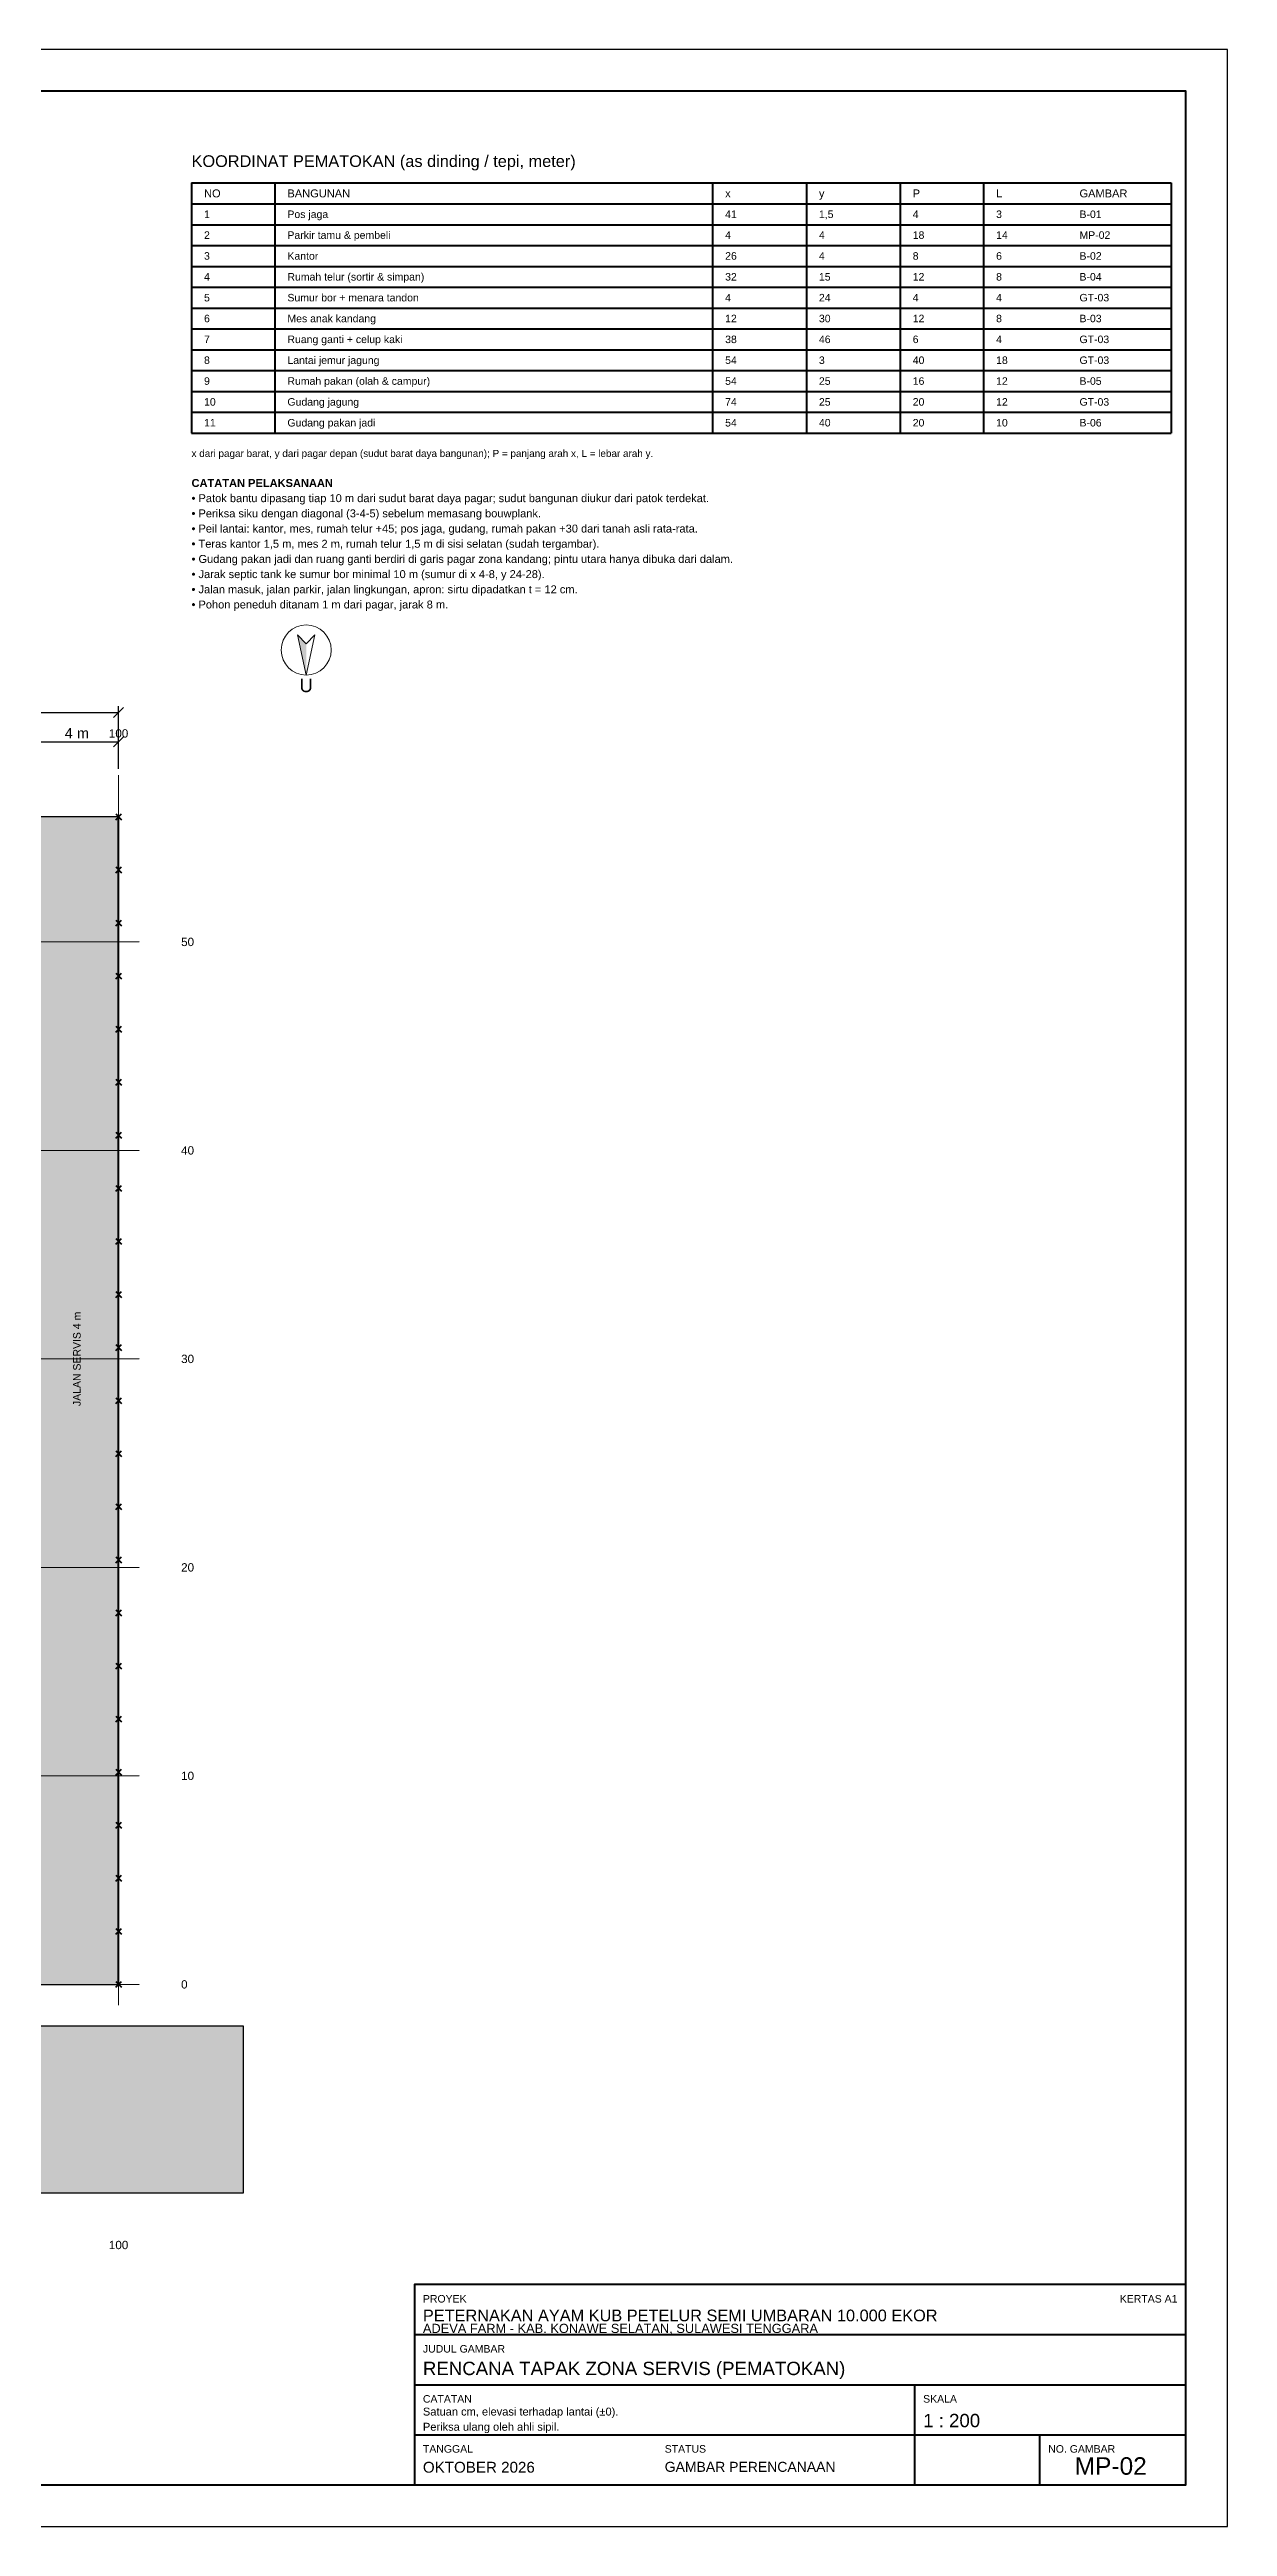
# Model space of a CAD drawing. Header units: centimetres. Extents: x 0 to 128320, y 0 to 42050.
# Drawn here: x 75619 to 81270, y 0 to 11880 of the extents above; entities that cross this region are included whole.
import ezdxf
from ezdxf.enums import TextEntityAlignment as Align

# ---------------------------------------------------------------- set-up
doc = ezdxf.new("R2010")
doc.units = ezdxf.units.CM
doc.linetypes.add('DASHDOT', pattern=[3.556, 2.54, -0.508, 0, -0.508])
for name, color, linetype, lineweight in [('A-DIM', 140, 'CONTINUOUS', 13), ('A-FRAME', 7, 'CONTINUOUS', 50), ('A-GRID', 1, 'DASHDOT', 13), ('A-HATCH', 8, 'CONTINUOUS', 9), ('A-JALAN', 8, 'CONTINUOUS', 25), ('A-TEKS', 7, 'CONTINUOUS', 18)]:
    doc.layers.add(name, color=color, linetype=linetype, lineweight=lineweight)
doc.styles.add('ARIAL', font='arial.ttf')
doc.dimstyles.new('D200', dxfattribs={"dimtxt": 50, "dimasz": 40, "dimexe": 30, "dimexo": 30, "dimgap": 16, "dimtad": 1, "dimdec": 0, "dimtxsty": 'ARIAL', "dimtsz": 24, "dimcen": 2.5, "dimclrd": 140, "dimclre": 140, "dimclrt": 250, "dimazin": 3, "dimtfac": 1, "dimtmove": 0, "dimatfit": 3})

msp = doc.modelspace()

# ---------------------------------------------------------------- hatches: boundary and pattern name
at = {"layer": 'A-HATCH'}
h = msp.add_hatch(color=7, dxfattribs=at)
h.dxf.hatch_style = 1
h.paths.add_polyline_path([(76850, 8880), (76850, 9030), (76808, 9072)])
at = {"layer": 'A-HATCH', "true_color": 0xd6d8d6}
h = msp.add_hatch(color=8, dxfattribs=at)
h.dxf.hatch_style = 1
h.paths.add_polyline_path([(75550, 2600), (75950, 2600), (75950, 8200), (75550, 8200)])
at = {"layer": 'A-HATCH', "true_color": 0xf2f0e8}
h = msp.add_hatch(color=8, dxfattribs=at)
h.dxf.hatch_style = 1
h.paths.add_polyline_path([(65950, 2600), (75950, 2600), (75950, 7600), (65950, 7600)])
at = {"layer": 'A-HATCH', "true_color": 0xd6d8d6}
h = msp.add_hatch(color=8, dxfattribs=at)
h.dxf.hatch_style = 1
h.paths.add_polyline_path([(65350, 1600), (76550, 1600), (76550, 2400), (65350, 2400)])

# ---------------------------------------------------------------- linework, layer by layer
at = {"layer": 'A-FRAME'}
for p, q in [((76300, 11240), (81000, 11240)), ((76300, 11240), (76300, 10040)), ((76700, 11240), (76700, 10040)), ((78800, 11240), (78800, 10040)), ((79250, 11240), (79250, 10040)), ((79700, 11240), (79700, 10040)), ((80100, 11240), (80100, 10040)), ((81000, 11240), (81000, 10040)), ((76300, 11140), (81000, 11140)), ((76300, 11040), (81000, 11040)), ((76300, 10940), (81000, 10940)), ((76300, 10840), (81000, 10840)), ((76300, 10740), (81000, 10740)), ((76300, 10640), (81000, 10640)), ((76300, 10540), (81000, 10540)), ((76300, 10440), (81000, 10440)), ((76300, 10340), (81000, 10340)), ((76300, 10240), (81000, 10240)), ((76300, 10140), (81000, 10140)), ((76300, 10040), (81000, 10040)), ((75936, 8186), (75964, 8214)), ((75936, 8214), (75964, 8186)), ((75936, 7931.5), (75964, 7959.5)), ((75936, 7959.5), (75964, 7931.5)), ((75936, 7676.9), (75964, 7704.9)), ((75936, 7704.9), (75964, 7676.9)), ((75936, 7422.4), (75964, 7450.4)), ((75936, 7450.4), (75964, 7422.4)), ((75936, 7167.8), (75964, 7195.8)), ((75936, 7195.8), (75964, 7167.8)), ((75936, 6913.3), (75964, 6941.3)), ((75936, 6941.3), (75964, 6913.3)), ((75936, 6658.7), (75964, 6686.7)), ((75936, 6686.7), (75964, 6658.7)), ((75936, 6404.2), (75964, 6432.2)), ((75936, 6432.2), (75964, 6404.2)), ((75936, 6149.6), (75964, 6177.6)), ((75936, 6177.6), (75964, 6149.6)), ((75936, 5895.1), (75964, 5923.1)), ((75936, 5923.1), (75964, 5895.1)), ((75936, 5640.5), (75964, 5668.5)), ((75936, 5668.5), (75964, 5640.5)), ((75936, 5386), (75964, 5414)), ((75936, 5414), (75964, 5386)), ((75936, 5131.5), (75964, 5159.5)), ((75936, 5159.5), (75964, 5131.5)), ((75936, 4876.9), (75964, 4904.9)), ((75936, 4904.9), (75964, 4876.9)), ((75936, 4622.4), (75964, 4650.4)), ((75936, 4650.4), (75964, 4622.4)), ((75936, 4367.8), (75964, 4395.8)), ((75936, 4395.8), (75964, 4367.8)), ((75936, 4113.3), (75964, 4141.3)), ((75936, 4141.3), (75964, 4113.3)), ((75936, 3858.7), (75964, 3886.7)), ((75936, 3886.7), (75964, 3858.7)), ((75936, 3604.2), (75964, 3632.2)), ((75936, 3632.2), (75964, 3604.2)), ((75936, 3349.6), (75964, 3377.6)), ((75936, 3377.6), (75964, 3349.6)), ((75936, 3095.1), (75964, 3123.1)), ((75936, 3123.1), (75964, 3095.1)), ((75936, 2840.5), (75964, 2868.5)), ((75936, 2868.5), (75964, 2840.5)), ((75936, 2586), (75964, 2614)), ((75936, 2614), (75964, 2586)), ((77370, 920), (81070, 920)), ((77370, 680), (81070, 680)), ((79770, 200), (79770, 680)), ((77370, 440), (81070, 440)), ((80370, 200), (80370, 440))]:
    msp.add_line(p, q, dxfattribs=at)
at = {"layer": 'A-FRAME', "lineweight": 25}
msp.add_lwpolyline([(64450, 0), (81270, 0), (81270, 11880), (64450, 11880)], close=True, dxfattribs=at)
at = {"layer": 'A-FRAME'}
for points in [[(64650, 200), (81070, 200), (81070, 11680), (64650, 11680)], [(77370, 200), (81070, 200), (81070, 1160), (77370, 1160)]]:
    msp.add_lwpolyline(points, close=True, dxfattribs=at)
msp.add_lwpolyline([(75950, 2600), (75950, 8200)], dxfattribs=at)
at = {"layer": 'A-GRID'}
for p, q in [((75950, 2500), (75950, 8400)), ((65850, 7600), (76050, 7600)), ((65850, 6600), (76050, 6600)), ((65850, 5600), (76050, 5600)), ((65850, 4600), (76050, 4600)), ((65850, 3600), (76050, 3600)), ((65850, 2600), (76050, 2600))]:
    msp.add_line(p, q, dxfattribs=at)
at = {"layer": 'A-HATCH'}
msp.add_lwpolyline([(65950, 2600), (75950, 2600), (75950, 7600), (65950, 7600)], close=True, dxfattribs=at)
at = {"layer": 'A-JALAN'}
for points in [[(75550, 2600), (75950, 2600), (75950, 8200), (75550, 8200)], [(65350, 1600), (76550, 1600), (76550, 2400), (65350, 2400)]]:
    msp.add_lwpolyline(points, close=True, dxfattribs=at)
at = {"layer": 'A-TEKS'}
msp.add_lwpolyline([(76850, 8880), (76892, 9072), (76850, 9030), (76808, 9072)], close=True, dxfattribs=at)
msp.add_circle((76850, 9000), 120, dxfattribs=at)

# ---------------------------------------------------------------- texts
at = {"layer": 'A-TEKS', "style": 'ARIAL'}
msp.add_text('KOORDINAT PEMATOKAN (as dinding / tepi, meter)', height=56, dxfattribs=at).set_placement((76300, 11300), align=Align.BOTTOM_LEFT)
for s, height, p in [('NO', 38, (76360, 11190)), ('BANGUNAN', 38, (76760, 11190)), ('x', 38, (78860, 11190)), ('y', 38, (79310, 11190)), ('P', 38, (79760, 11190)), ('L', 38, (80160, 11190)), ('GAMBAR', 38, (80560, 11190)), ('1', 36, (76360, 11090)), ('Pos jaga', 36, (76760, 11090)), ('41', 36, (78860, 11090)), ('1,5', 36, (79310, 11090)), ('4', 36, (79760, 11090)), ('3', 36, (80160, 11090)), ('B-01', 36, (80560, 11090)), ('2', 36, (76360, 10990)), ('Parkir tamu & pembeli', 36, (76760, 10990)), ('4', 36, (78860, 10990)), ('4', 36, (79310, 10990)), ('18', 36, (79760, 10990)), ('14', 36, (80160, 10990)), ('MP-02', 36, (80560, 10990)), ('3', 36, (76360, 10890)), ('Kantor', 36, (76760, 10890)), ('26', 36, (78860, 10890)), ('4', 36, (79310, 10890)), ('8', 36, (79760, 10890)), ('6', 36, (80160, 10890)), ('B-02', 36, (80560, 10890)), ('4', 36, (76360, 10790)), ('5', 36, (76360, 10690)), ('Sumur bor + menara tandon', 36, (76760, 10690)), ('Rumah telur (sortir & simpan)', 36, (76760, 10790)), ('4', 36, (78860, 10690)), ('32', 36, (78860, 10790)), ('24', 36, (79310, 10690)), ('15', 36, (79310, 10790)), ('4', 36, (79760, 10690)), ('12', 36, (79760, 10790)), ('4', 36, (80160, 10690)), ('8', 36, (80160, 10790)), ('GT-03', 36, (80560, 10690)), ('B-04', 36, (80560, 10790)), ('6', 36, (76360, 10590)), ('Mes anak kandang', 36, (76760, 10590)), ('12', 36, (78860, 10590)), ('30', 36, (79310, 10590)), ('12', 36, (79760, 10590)), ('8', 36, (80160, 10590)), ('B-03', 36, (80560, 10590)), ('7', 36, (76360, 10490)), ('Ruang ganti + celup kaki', 36, (76760, 10490)), ('38', 36, (78860, 10490)), ('46', 36, (79310, 10490)), ('6', 36, (79760, 10490)), ('4', 36, (80160, 10490)), ('GT-03', 36, (80560, 10490)), ('8', 36, (76360, 10390)), ('Lantai jemur jagung', 36, (76760, 10390)), ('54', 36, (78860, 10390)), ('3', 36, (79310, 10390)), ('40', 36, (79760, 10390)), ('18', 36, (80160, 10390)), ('GT-03', 36, (80560, 10390)), ('9', 36, (76360, 10290)), ('Rumah pakan (olah & campur)', 36, (76760, 10290)), ('54', 36, (78860, 10290)), ('25', 36, (79310, 10290)), ('16', 36, (79760, 10290)), ('12', 36, (80160, 10290)), ('B-05', 36, (80560, 10290)), ('10', 36, (76360, 10190)), ('11', 36, (76360, 10090)), ('Gudang jagung', 36, (76760, 10190)), ('Gudang pakan jadi', 36, (76760, 10090)), ('54', 36, (78860, 10090)), ('74', 36, (78860, 10190)), ('40', 36, (79310, 10090)), ('25', 36, (79310, 10190)), ('20', 36, (79760, 10190)), ('20', 36, (79760, 10090)), ('12', 36, (80160, 10190)), ('10', 36, (80160, 10090)), ('GT-03', 36, (80560, 10190)), ('B-06', 36, (80560, 10090)), ('50', 40, (76250, 7600)), ('40', 40, (76250, 6600)), ('30', 40, (76250, 5600)), ('20', 40, (76250, 4600)), ('10', 40, (76250, 3600)), ('0', 40, (76250, 2600))]:
    msp.add_text(s, height=height, dxfattribs=at).set_placement(p, align=Align.MIDDLE_LEFT)
for s, height, p in [('x dari pagar barat, y dari pagar depan (sudut barat daya bangunan); P = panjang arah x, L = lebar arah y.', 34, (76300, 9960)), ('PROYEK', 36, (77410, 1110)), ('ADEVA FARM - KAB. KONAWE SELATAN, SULAWESI TENGGARA', 44, (77410, 972)), ('PETERNAKAN AYAM KUB PETELUR SEMI UMBARAN 10.000 EKOR', 56, (77410, 1040)), ('JUDUL GAMBAR', 36, (77410, 870)), ('RENCANA TAPAK ZONA SERVIS (PEMATOKAN)', 64, (77410, 790)), ('CATATAN', 36, (77410, 630)), ('SKALA', 36, (79810, 630)), ('1 : 200', 64, (79810, 540)), ('TANGGAL', 36, (77410, 390)), ('STATUS', 36, (78570, 390)), ('NO. GAMBAR', 36, (80410, 390)), ('OKTOBER 2026', 52, (77410, 310)), ('GAMBAR PERENCANAAN', 48, (78570, 310))]:
    msp.add_text(s, height=height, dxfattribs=at).set_placement(p, align=Align.TOP_LEFT)
for s, height, p in [('U', 64, (76850, 8830)), ('100', 40, (75950, 8600)), ('100', 40, (75950, 1350)), ('MP-02', 84, (80710, 290))]:
    msp.add_text(s, height=height, dxfattribs=at).set_placement(p, align=Align.MIDDLE_CENTER)
msp.add_text('JALAN SERVIS 4 m', height=36, rotation=90, dxfattribs=at).set_placement((75750, 5600), align=Align.MIDDLE_CENTER)
msp.add_text('KERTAS A1', height=36, dxfattribs=at).set_placement((81030, 1110), align=Align.TOP_RIGHT)
at = {"layer": 'A-TEKS', "insert": (76300, 9820), "char_height": 38, "width": 4600, "attachment_point": 1, "line_spacing_factor": 1.15, "style": 'ARIAL'}
msp.add_mtext('{\\fArial|b1;CATATAN PELAKSANAAN}\\P• Patok bantu dipasang tiap 10 m dari sudut barat daya pagar; sudut bangunan diukur dari patok terdekat.\\P• Periksa siku dengan diagonal (3-4-5) sebelum memasang bouwplank.\\P• Peil lantai: kantor, mes, rumah telur +45; pos jaga, gudang, rumah pakan +30 dari tanah asli rata-rata.\\P• Teras kantor 1,5 m, mes 2 m, rumah telur 1,5 m di sisi selatan (sudah tergambar).\\P• Gudang pakan jadi dan ruang ganti berdiri di garis pagar zona kandang; pintu utara hanya dibuka dari dalam.\\P• Jarak septic tank ke sumur bor minimal 10 m (sumur di x 4-8, y 24-28).\\P• Jalan masuk, jalan parkir, jalan lingkungan, apron: sirtu dipadatkan t = 12 cm.\\P• Pohon peneduh ditanam 1 m dari pagar, jarak 8 m.', dxfattribs=at)
at = {"layer": 'A-TEKS', "insert": (77410, 570), "char_height": 38, "attachment_point": 1, "line_spacing_factor": 1.15, "style": 'ARIAL'}
msp.add_mtext('Satuan cm, elevasi terhadap lantai (±0).\\PPeriksa ulang oleh ahli sipil.', dxfattribs=at)

# ---------------------------------------------------------------- dimensions: what is measured, and where the dimension line sits
at = {"layer": 'A-DIM'}
for base, p1, text in [((65950, 8700), (65950, 8400), '100 m'), ((75550, 8560), (75550, 8400), '4 m')]:
    msp.add_linear_dim(base=base, p1=p1, p2=(75950, 8400), text=text, dimstyle='D200', dxfattribs=at).render()

doc.saveas('drawing.dxf')
